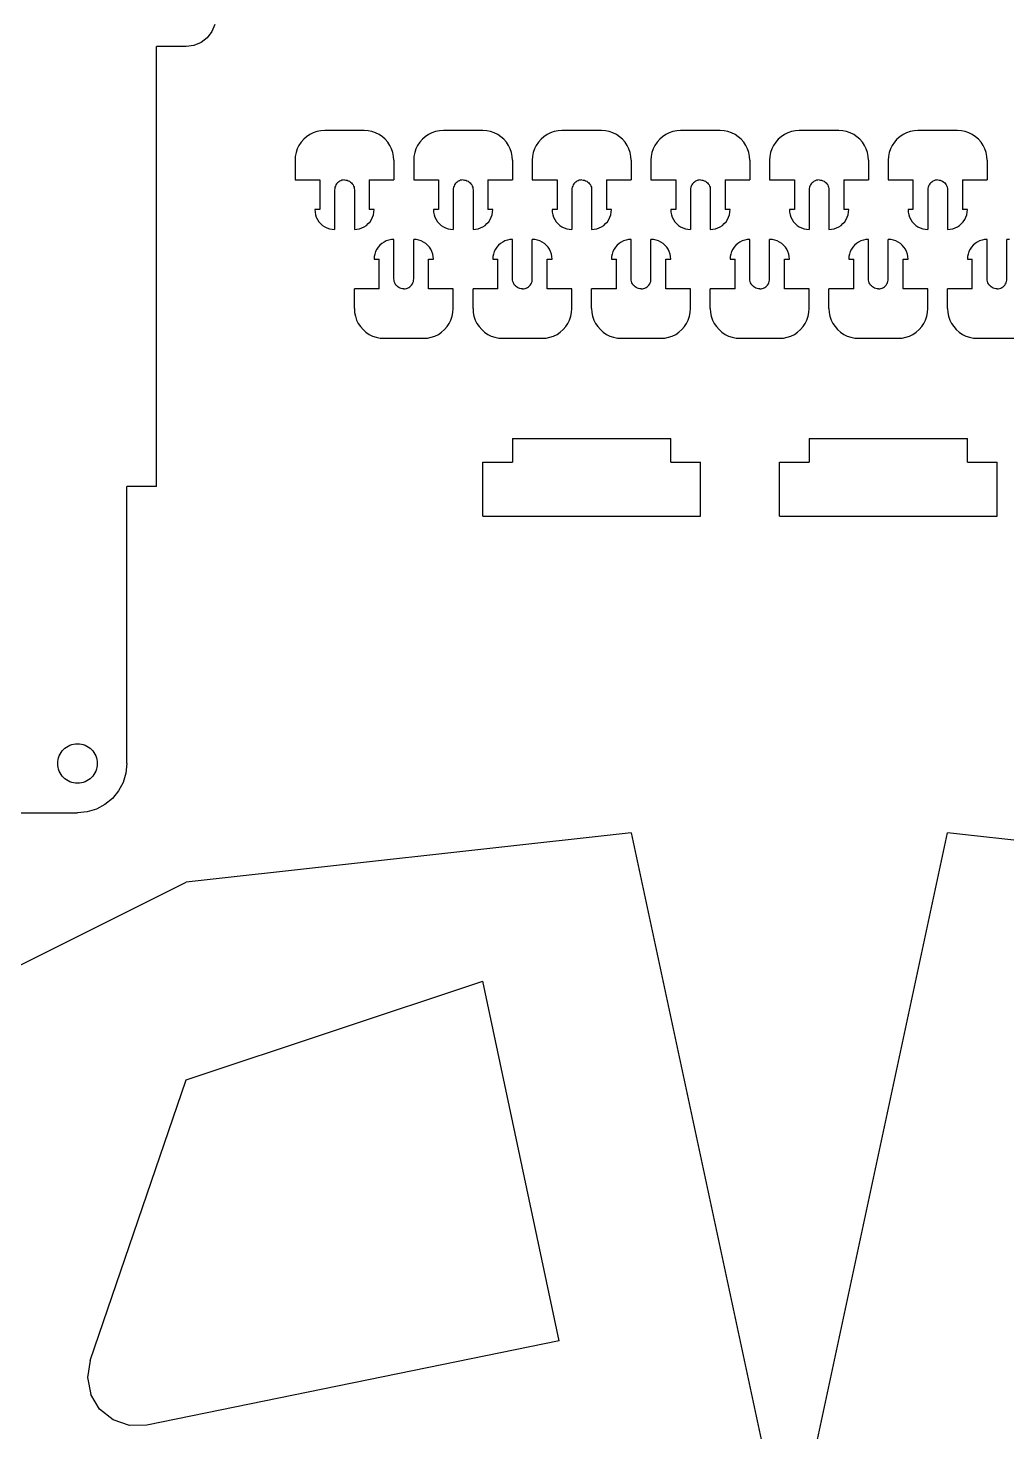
# Model space of a CAD drawing. Header units: metres. Extents: x -70 to 657, y -377 to 70.
# Drawn here: x 144 to 243, y -292.6 to -150.6 of the extents above; entities that cross this region are included whole.
import ezdxf

# ---------------------------------------------------------------- set-up
doc = ezdxf.new("R2010")
doc.units = ezdxf.units.M

msp = doc.modelspace()

# ---------------------------------------------------------------- linework, layer by layer
for p, q in [((162.9, -150.28), (162.6, -151)), ((162.12, -151.62), (161.5, -152.1)), ((162.6, -151), (162.12, -151.62)), ((160, -152.5), (157, -152.5)), ((157, -197), (157, -152.5)), ((160.78, -152.4), (160, -152.5)), ((161.5, -152.1), (160.78, -152.4)), ((172.17, -161.62), (171.88, -161.88)), ((172.5, -161.4), (172.17, -161.62)), ((172.85, -161.23), (172.5, -161.4)), ((173.22, -161.1), (172.85, -161.23)), ((173.61, -161.03), (173.22, -161.1)), ((174, -161), (173.61, -161.03)), ((178, -161), (174, -161)), ((178.39, -161.03), (178, -161)), ((178.78, -161.1), (178.39, -161.03)), ((179.15, -161.23), (178.78, -161.1)), ((179.5, -161.4), (179.15, -161.23)), ((179.83, -161.62), (179.5, -161.4)), ((180.12, -161.88), (179.83, -161.62)), ((184.17, -161.62), (183.88, -161.88)), ((184.5, -161.4), (184.17, -161.62)), ((184.85, -161.23), (184.5, -161.4)), ((185.22, -161.1), (184.85, -161.23)), ((185.61, -161.03), (185.22, -161.1)), ((186, -161), (185.61, -161.03)), ((190, -161), (186, -161)), ((190.39, -161.03), (190, -161)), ((190.78, -161.1), (190.39, -161.03)), ((191.15, -161.23), (190.78, -161.1)), ((191.5, -161.4), (191.15, -161.23)), ((191.83, -161.62), (191.5, -161.4)), ((192.12, -161.88), (191.83, -161.62)), ((196.17, -161.62), (195.88, -161.88)), ((196.5, -161.4), (196.17, -161.62)), ((196.85, -161.23), (196.5, -161.4)), ((197.22, -161.1), (196.85, -161.23)), ((197.61, -161.03), (197.22, -161.1)), ((198, -161), (197.61, -161.03)), ((202, -161), (198, -161)), ((202.39, -161.03), (202, -161)), ((202.78, -161.1), (202.39, -161.03)), ((203.15, -161.23), (202.78, -161.1)), ((203.5, -161.4), (203.15, -161.23)), ((203.83, -161.62), (203.5, -161.4)), ((204.12, -161.88), (203.83, -161.62)), ((208.17, -161.62), (207.88, -161.88)), ((208.5, -161.4), (208.17, -161.62)), ((208.85, -161.23), (208.5, -161.4)), ((209.22, -161.1), (208.85, -161.23)), ((209.61, -161.03), (209.22, -161.1)), ((210, -161), (209.61, -161.03)), ((214, -161), (210, -161)), ((214.39, -161.03), (214, -161)), ((214.78, -161.1), (214.39, -161.03)), ((215.15, -161.23), (214.78, -161.1)), ((215.5, -161.4), (215.15, -161.23)), ((215.83, -161.62), (215.5, -161.4)), ((216.12, -161.88), (215.83, -161.62)), ((220.17, -161.62), (219.88, -161.88)), ((220.5, -161.4), (220.17, -161.62)), ((220.85, -161.23), (220.5, -161.4)), ((221.22, -161.1), (220.85, -161.23)), ((221.61, -161.03), (221.22, -161.1)), ((222, -161), (221.61, -161.03)), ((226, -161), (222, -161)), ((226.39, -161.03), (226, -161)), ((226.78, -161.1), (226.39, -161.03)), ((227.15, -161.23), (226.78, -161.1)), ((227.5, -161.4), (227.15, -161.23)), ((227.83, -161.62), (227.5, -161.4)), ((228.12, -161.88), (227.83, -161.62)), ((232.17, -161.62), (231.88, -161.88)), ((232.5, -161.4), (232.17, -161.62)), ((232.85, -161.23), (232.5, -161.4)), ((233.22, -161.1), (232.85, -161.23)), ((233.61, -161.03), (233.22, -161.1)), ((234, -161), (233.61, -161.03)), ((238, -161), (234, -161)), ((238.39, -161.03), (238, -161)), ((238.78, -161.1), (238.39, -161.03)), ((239.15, -161.23), (238.78, -161.1)), ((239.5, -161.4), (239.15, -161.23)), ((239.83, -161.62), (239.5, -161.4)), ((240.12, -161.88), (239.83, -161.62)), ((171.1, -163.22), (171.03, -163.61)), ((171.23, -162.85), (171.1, -163.22)), ((171.4, -162.5), (171.23, -162.85)), ((171.62, -162.17), (171.4, -162.5)), ((171.88, -161.88), (171.62, -162.17)), ((180.38, -162.17), (180.12, -161.88)), ((180.6, -162.5), (180.38, -162.17)), ((180.77, -162.85), (180.6, -162.5)), ((180.9, -163.22), (180.77, -162.85)), ((180.97, -163.61), (180.9, -163.22)), ((183.1, -163.22), (183.03, -163.61)), ((183.23, -162.85), (183.1, -163.22)), ((183.4, -162.5), (183.23, -162.85)), ((183.62, -162.17), (183.4, -162.5)), ((183.88, -161.88), (183.62, -162.17)), ((192.38, -162.17), (192.12, -161.88)), ((192.6, -162.5), (192.38, -162.17)), ((192.77, -162.85), (192.6, -162.5)), ((192.9, -163.22), (192.77, -162.85)), ((192.97, -163.61), (192.9, -163.22)), ((195.1, -163.22), (195.03, -163.61)), ((195.23, -162.85), (195.1, -163.22)), ((195.4, -162.5), (195.23, -162.85)), ((195.62, -162.17), (195.4, -162.5)), ((195.88, -161.88), (195.62, -162.17)), ((204.38, -162.17), (204.12, -161.88)), ((204.6, -162.5), (204.38, -162.17)), ((204.77, -162.85), (204.6, -162.5)), ((204.9, -163.22), (204.77, -162.85)), ((204.97, -163.61), (204.9, -163.22)), ((207.1, -163.22), (207.03, -163.61)), ((207.23, -162.85), (207.1, -163.22)), ((207.4, -162.5), (207.23, -162.85)), ((207.62, -162.17), (207.4, -162.5)), ((207.88, -161.88), (207.62, -162.17)), ((216.38, -162.17), (216.12, -161.88)), ((216.6, -162.5), (216.38, -162.17)), ((216.77, -162.85), (216.6, -162.5)), ((216.9, -163.22), (216.77, -162.85)), ((216.97, -163.61), (216.9, -163.22)), ((219.1, -163.22), (219.03, -163.61)), ((219.23, -162.85), (219.1, -163.22)), ((219.4, -162.5), (219.23, -162.85)), ((219.62, -162.17), (219.4, -162.5)), ((219.88, -161.88), (219.62, -162.17)), ((228.38, -162.17), (228.12, -161.88)), ((228.6, -162.5), (228.38, -162.17)), ((228.77, -162.85), (228.6, -162.5)), ((228.9, -163.22), (228.77, -162.85)), ((228.97, -163.61), (228.9, -163.22)), ((231.1, -163.22), (231.03, -163.61)), ((231.23, -162.85), (231.1, -163.22)), ((231.4, -162.5), (231.23, -162.85)), ((231.62, -162.17), (231.4, -162.5)), ((231.88, -161.88), (231.62, -162.17)), ((240.38, -162.17), (240.12, -161.88)), ((240.6, -162.5), (240.38, -162.17)), ((240.77, -162.85), (240.6, -162.5)), ((240.9, -163.22), (240.77, -162.85)), ((240.97, -163.61), (240.9, -163.22)), ((171.03, -163.61), (171, -164)), ((171, -164), (171, -166)), ((181, -164), (180.97, -163.61)), ((181, -164), (181, -166)), ((183.03, -163.61), (183, -164)), ((183, -164), (183, -166)), ((193, -164), (192.97, -163.61)), ((193, -164), (193, -166)), ((195.03, -163.61), (195, -164)), ((195, -164), (195, -166)), ((205, -164), (204.97, -163.61)), ((205, -164), (205, -166)), ((207.03, -163.61), (207, -164)), ((207, -164), (207, -166)), ((217, -164), (216.97, -163.61)), ((217, -164), (217, -166)), ((219.03, -163.61), (219, -164)), ((219, -164), (219, -166)), ((229, -164), (228.97, -163.61)), ((229, -164), (229, -166)), ((231.03, -163.61), (231, -164)), ((231, -164), (231, -166)), ((241, -164), (240.97, -163.61)), ((241, -164), (241, -166)), ((171, -166), (173.5, -166)), ((173.5, -166), (173.5, -169)), ((175.62, -166.08), (175.5, -166.13)), ((175.74, -166.03), (175.62, -166.08)), ((175.87, -166.01), (175.74, -166.03)), ((176, -166), (175.87, -166.01)), ((176, -166), (176.13, -166.01)), ((176.13, -166.01), (176.26, -166.03)), ((176.26, -166.03), (176.38, -166.08)), ((176.38, -166.08), (176.5, -166.13)), ((178.5, -166), (181, -166)), ((178.5, -166), (178.5, -169)), ((183, -166), (185.5, -166)), ((185.5, -166), (185.5, -169)), ((187.62, -166.08), (187.5, -166.13)), ((187.74, -166.03), (187.62, -166.08)), ((187.87, -166.01), (187.74, -166.03)), ((188, -166), (187.87, -166.01)), ((188, -166), (188.13, -166.01)), ((188.13, -166.01), (188.26, -166.03)), ((188.26, -166.03), (188.38, -166.08)), ((188.38, -166.08), (188.5, -166.13)), ((190.5, -166), (193, -166)), ((190.5, -166), (190.5, -169)), ((195, -166), (197.5, -166)), ((197.5, -166), (197.5, -169)), ((199.62, -166.08), (199.5, -166.13)), ((199.74, -166.03), (199.62, -166.08)), ((199.87, -166.01), (199.74, -166.03)), ((200, -166), (199.87, -166.01)), ((200, -166), (200.13, -166.01)), ((200.13, -166.01), (200.26, -166.03)), ((200.26, -166.03), (200.38, -166.08)), ((200.38, -166.08), (200.5, -166.13)), ((202.5, -166), (205, -166)), ((202.5, -166), (202.5, -169)), ((207, -166), (209.5, -166)), ((209.5, -166), (209.5, -169)), ((211.62, -166.08), (211.5, -166.13)), ((211.74, -166.03), (211.62, -166.08)), ((211.87, -166.01), (211.74, -166.03)), ((212, -166), (211.87, -166.01)), ((212, -166), (212.13, -166.01)), ((212.13, -166.01), (212.26, -166.03)), ((212.26, -166.03), (212.38, -166.08)), ((212.38, -166.08), (212.5, -166.13)), ((214.5, -166), (217, -166)), ((214.5, -166), (214.5, -169)), ((219, -166), (221.5, -166)), ((221.5, -166), (221.5, -169)), ((223.62, -166.08), (223.5, -166.13)), ((223.74, -166.03), (223.62, -166.08)), ((223.87, -166.01), (223.74, -166.03)), ((224, -166), (223.87, -166.01)), ((224, -166), (224.13, -166.01)), ((224.13, -166.01), (224.26, -166.03)), ((224.26, -166.03), (224.38, -166.08)), ((224.38, -166.08), (224.5, -166.13)), ((226.5, -166), (229, -166)), ((226.5, -166), (226.5, -169)), ((231, -166), (233.5, -166)), ((233.5, -166), (233.5, -169)), ((235.62, -166.08), (235.5, -166.13)), ((235.74, -166.03), (235.62, -166.08)), ((235.87, -166.01), (235.74, -166.03)), ((236, -166), (235.87, -166.01)), ((236, -166), (236.13, -166.01)), ((236.13, -166.01), (236.26, -166.03)), ((236.26, -166.03), (236.38, -166.08)), ((236.38, -166.08), (236.5, -166.13)), ((238.5, -166), (241, -166)), ((238.5, -166), (238.5, -169)), ((175.01, -166.87), (175, -167)), ((175, -167), (175, -171)), ((175.03, -166.74), (175.01, -166.87)), ((175.08, -166.62), (175.03, -166.74)), ((175.13, -166.5), (175.08, -166.62)), ((175.21, -166.39), (175.13, -166.5)), ((175.29, -166.29), (175.21, -166.39)), ((175.39, -166.21), (175.29, -166.29)), ((175.5, -166.13), (175.39, -166.21)), ((176.5, -166.13), (176.61, -166.21)), ((176.61, -166.21), (176.71, -166.29)), ((176.71, -166.29), (176.79, -166.39)), ((176.79, -166.39), (176.87, -166.5)), ((176.87, -166.5), (176.92, -166.62)), ((176.92, -166.62), (176.97, -166.74)), ((176.97, -166.74), (176.99, -166.87)), ((176.99, -166.87), (177, -167)), ((177, -167), (177, -171)), ((187.01, -166.87), (187, -167)), ((187, -167), (187, -171)), ((187.03, -166.74), (187.01, -166.87)), ((187.08, -166.62), (187.03, -166.74)), ((187.13, -166.5), (187.08, -166.62)), ((187.21, -166.39), (187.13, -166.5)), ((187.29, -166.29), (187.21, -166.39)), ((187.39, -166.21), (187.29, -166.29)), ((187.5, -166.13), (187.39, -166.21)), ((188.5, -166.13), (188.61, -166.21)), ((188.61, -166.21), (188.71, -166.29)), ((188.71, -166.29), (188.79, -166.39)), ((188.79, -166.39), (188.87, -166.5)), ((188.87, -166.5), (188.92, -166.62)), ((188.92, -166.62), (188.97, -166.74)), ((188.97, -166.74), (188.99, -166.87)), ((188.99, -166.87), (189, -167)), ((189, -167), (189, -171)), ((199.01, -166.87), (199, -167)), ((199, -167), (199, -171)), ((199.03, -166.74), (199.01, -166.87)), ((199.08, -166.62), (199.03, -166.74)), ((199.13, -166.5), (199.08, -166.62)), ((199.21, -166.39), (199.13, -166.5)), ((199.29, -166.29), (199.21, -166.39)), ((199.39, -166.21), (199.29, -166.29)), ((199.5, -166.13), (199.39, -166.21)), ((200.5, -166.13), (200.61, -166.21)), ((200.61, -166.21), (200.71, -166.29)), ((200.71, -166.29), (200.79, -166.39)), ((200.79, -166.39), (200.87, -166.5)), ((200.87, -166.5), (200.92, -166.62)), ((200.92, -166.62), (200.97, -166.74)), ((200.97, -166.74), (200.99, -166.87)), ((200.99, -166.87), (201, -167)), ((201, -167), (201, -171)), ((211.01, -166.87), (211, -167)), ((211, -167), (211, -171)), ((211.03, -166.74), (211.01, -166.87)), ((211.08, -166.62), (211.03, -166.74)), ((211.13, -166.5), (211.08, -166.62)), ((211.21, -166.39), (211.13, -166.5)), ((211.29, -166.29), (211.21, -166.39)), ((211.39, -166.21), (211.29, -166.29)), ((211.5, -166.13), (211.39, -166.21)), ((212.5, -166.13), (212.61, -166.21)), ((212.61, -166.21), (212.71, -166.29)), ((212.71, -166.29), (212.79, -166.39)), ((212.79, -166.39), (212.87, -166.5)), ((212.87, -166.5), (212.92, -166.62)), ((212.92, -166.62), (212.97, -166.74)), ((212.97, -166.74), (212.99, -166.87)), ((212.99, -166.87), (213, -167)), ((213, -167), (213, -171)), ((223.01, -166.87), (223, -167)), ((223, -167), (223, -171)), ((223.03, -166.74), (223.01, -166.87)), ((223.08, -166.62), (223.03, -166.74)), ((223.13, -166.5), (223.08, -166.62)), ((223.21, -166.39), (223.13, -166.5)), ((223.29, -166.29), (223.21, -166.39)), ((223.39, -166.21), (223.29, -166.29)), ((223.5, -166.13), (223.39, -166.21)), ((224.5, -166.13), (224.61, -166.21)), ((224.61, -166.21), (224.71, -166.29)), ((224.71, -166.29), (224.79, -166.39)), ((224.79, -166.39), (224.87, -166.5)), ((224.87, -166.5), (224.92, -166.62)), ((224.92, -166.62), (224.97, -166.74)), ((224.97, -166.74), (224.99, -166.87)), ((224.99, -166.87), (225, -167)), ((225, -167), (225, -171)), ((235.01, -166.87), (235, -167)), ((235, -167), (235, -171)), ((235.03, -166.74), (235.01, -166.87)), ((235.08, -166.62), (235.03, -166.74)), ((235.13, -166.5), (235.08, -166.62)), ((235.21, -166.39), (235.13, -166.5)), ((235.29, -166.29), (235.21, -166.39)), ((235.39, -166.21), (235.29, -166.29)), ((235.5, -166.13), (235.39, -166.21)), ((236.5, -166.13), (236.61, -166.21)), ((236.61, -166.21), (236.71, -166.29)), ((236.71, -166.29), (236.79, -166.39)), ((236.79, -166.39), (236.87, -166.5)), ((236.87, -166.5), (236.92, -166.62)), ((236.92, -166.62), (236.97, -166.74)), ((236.97, -166.74), (236.99, -166.87)), ((236.99, -166.87), (237, -167)), ((237, -167), (237, -171)), ((173.5, -169), (173, -169)), ((173, -169), (173.02, -169.26)), ((173.02, -169.26), (173.07, -169.52)), ((173.07, -169.52), (173.15, -169.77)), ((173.15, -169.77), (173.27, -170)), ((173.27, -170), (173.41, -170.22)), ((173.41, -170.22), (173.59, -170.41)), ((178.41, -170.41), (178.59, -170.22)), ((179, -169), (178.5, -169)), ((178.59, -170.22), (178.73, -170)), ((178.73, -170), (178.85, -169.77)), ((178.85, -169.77), (178.93, -169.52)), ((178.93, -169.52), (178.98, -169.26)), ((178.98, -169.26), (179, -169)), ((185.5, -169), (185, -169)), ((185, -169), (185.02, -169.26)), ((185.02, -169.26), (185.07, -169.52)), ((185.07, -169.52), (185.15, -169.77)), ((185.15, -169.77), (185.27, -170)), ((185.27, -170), (185.41, -170.22)), ((185.41, -170.22), (185.59, -170.41)), ((190.41, -170.41), (190.59, -170.22)), ((191, -169), (190.5, -169)), ((190.59, -170.22), (190.73, -170)), ((190.73, -170), (190.85, -169.77)), ((190.85, -169.77), (190.93, -169.52)), ((190.93, -169.52), (190.98, -169.26)), ((190.98, -169.26), (191, -169)), ((197.5, -169), (197, -169)), ((197, -169), (197.02, -169.26)), ((197.02, -169.26), (197.07, -169.52)), ((197.07, -169.52), (197.15, -169.77)), ((197.15, -169.77), (197.27, -170)), ((197.27, -170), (197.41, -170.22)), ((197.41, -170.22), (197.59, -170.41)), ((202.41, -170.41), (202.59, -170.22)), ((203, -169), (202.5, -169)), ((202.59, -170.22), (202.73, -170)), ((202.73, -170), (202.85, -169.77)), ((202.85, -169.77), (202.93, -169.52)), ((202.93, -169.52), (202.98, -169.26)), ((202.98, -169.26), (203, -169)), ((209.5, -169), (209, -169)), ((209, -169), (209.02, -169.26)), ((209.02, -169.26), (209.07, -169.52)), ((209.07, -169.52), (209.15, -169.77)), ((209.15, -169.77), (209.27, -170)), ((209.27, -170), (209.41, -170.22)), ((209.41, -170.22), (209.59, -170.41)), ((214.41, -170.41), (214.59, -170.22)), ((215, -169), (214.5, -169)), ((214.59, -170.22), (214.73, -170)), ((214.73, -170), (214.85, -169.77)), ((214.85, -169.77), (214.93, -169.52)), ((214.93, -169.52), (214.98, -169.26)), ((214.98, -169.26), (215, -169)), ((221.5, -169), (221, -169)), ((221, -169), (221.02, -169.26)), ((221.02, -169.26), (221.07, -169.52)), ((221.07, -169.52), (221.15, -169.77)), ((221.15, -169.77), (221.27, -170)), ((221.27, -170), (221.41, -170.22)), ((221.41, -170.22), (221.59, -170.41)), ((226.41, -170.41), (226.59, -170.22)), ((227, -169), (226.5, -169)), ((226.59, -170.22), (226.73, -170)), ((226.73, -170), (226.85, -169.77)), ((226.85, -169.77), (226.93, -169.52)), ((226.93, -169.52), (226.98, -169.26)), ((226.98, -169.26), (227, -169)), ((233.5, -169), (233, -169)), ((233, -169), (233.02, -169.26)), ((233.02, -169.26), (233.07, -169.52)), ((233.07, -169.52), (233.15, -169.77)), ((233.15, -169.77), (233.27, -170)), ((233.27, -170), (233.41, -170.22)), ((233.41, -170.22), (233.59, -170.41)), ((238.41, -170.41), (238.59, -170.22)), ((239, -169), (238.5, -169)), ((238.59, -170.22), (238.73, -170)), ((238.73, -170), (238.85, -169.77)), ((238.85, -169.77), (238.93, -169.52)), ((238.93, -169.52), (238.98, -169.26)), ((238.98, -169.26), (239, -169)), ((173.59, -170.41), (173.78, -170.59)), ((173.78, -170.59), (174, -170.73)), ((174, -170.73), (174.23, -170.85)), ((174.23, -170.85), (174.48, -170.93)), ((174.48, -170.93), (174.74, -170.98)), ((174.74, -170.98), (175, -171)), ((177, -171), (177.26, -170.98)), ((177.26, -170.98), (177.52, -170.93)), ((177.52, -170.93), (177.77, -170.85)), ((177.77, -170.85), (178, -170.73)), ((178, -170.73), (178.22, -170.59)), ((178.22, -170.59), (178.41, -170.41)), ((185.59, -170.41), (185.78, -170.59)), ((185.78, -170.59), (186, -170.73)), ((186, -170.73), (186.23, -170.85)), ((186.23, -170.85), (186.48, -170.93)), ((186.48, -170.93), (186.74, -170.98)), ((186.74, -170.98), (187, -171)), ((189, -171), (189.26, -170.98)), ((189.26, -170.98), (189.52, -170.93)), ((189.52, -170.93), (189.77, -170.85)), ((189.77, -170.85), (190, -170.73)), ((190, -170.73), (190.22, -170.59)), ((190.22, -170.59), (190.41, -170.41)), ((197.59, -170.41), (197.78, -170.59)), ((197.78, -170.59), (198, -170.73)), ((198, -170.73), (198.23, -170.85)), ((198.23, -170.85), (198.48, -170.93)), ((198.48, -170.93), (198.74, -170.98)), ((198.74, -170.98), (199, -171)), ((201, -171), (201.26, -170.98)), ((201.26, -170.98), (201.52, -170.93)), ((201.52, -170.93), (201.77, -170.85)), ((201.77, -170.85), (202, -170.73)), ((202, -170.73), (202.22, -170.59)), ((202.22, -170.59), (202.41, -170.41)), ((209.59, -170.41), (209.78, -170.59)), ((209.78, -170.59), (210, -170.73)), ((210, -170.73), (210.23, -170.85)), ((210.23, -170.85), (210.48, -170.93)), ((210.48, -170.93), (210.74, -170.98)), ((210.74, -170.98), (211, -171)), ((213, -171), (213.26, -170.98)), ((213.26, -170.98), (213.52, -170.93)), ((213.52, -170.93), (213.77, -170.85)), ((213.77, -170.85), (214, -170.73)), ((214, -170.73), (214.22, -170.59)), ((214.22, -170.59), (214.41, -170.41)), ((221.59, -170.41), (221.78, -170.59)), ((221.78, -170.59), (222, -170.73)), ((222, -170.73), (222.23, -170.85)), ((222.23, -170.85), (222.48, -170.93)), ((222.48, -170.93), (222.74, -170.98)), ((222.74, -170.98), (223, -171)), ((225, -171), (225.26, -170.98)), ((225.26, -170.98), (225.52, -170.93)), ((225.52, -170.93), (225.77, -170.85)), ((225.77, -170.85), (226, -170.73)), ((226, -170.73), (226.22, -170.59)), ((226.22, -170.59), (226.41, -170.41)), ((233.59, -170.41), (233.78, -170.59)), ((233.78, -170.59), (234, -170.73)), ((234, -170.73), (234.23, -170.85)), ((234.23, -170.85), (234.48, -170.93)), ((234.48, -170.93), (234.74, -170.98)), ((234.74, -170.98), (235, -171)), ((237, -171), (237.26, -170.98)), ((237.26, -170.98), (237.52, -170.93)), ((237.52, -170.93), (237.77, -170.85)), ((237.77, -170.85), (238, -170.73)), ((238, -170.73), (238.22, -170.59)), ((238.22, -170.59), (238.41, -170.41)), ((179.27, -173.01), (179.15, -173.24)), ((179.41, -172.79), (179.27, -173.01)), ((179.59, -172.59), (179.41, -172.79)), ((179.78, -172.42), (179.59, -172.59)), ((180, -172.28), (179.78, -172.42)), ((180.23, -172.16), (180, -172.28)), ((180.48, -172.08), (180.23, -172.16)), ((180.74, -172.02), (180.48, -172.08)), ((181, -172.01), (180.74, -172.02)), ((181, -176.01), (181, -172.01)), ((183.26, -172.02), (183, -172.01)), ((183, -176.01), (183, -172.01)), ((183.52, -172.08), (183.26, -172.02)), ((183.77, -172.16), (183.52, -172.08)), ((184, -172.28), (183.77, -172.16)), ((184.22, -172.42), (184, -172.28)), ((184.41, -172.59), (184.22, -172.42)), ((184.59, -172.79), (184.41, -172.59)), ((184.73, -173.01), (184.59, -172.79)), ((184.85, -173.24), (184.73, -173.01)), ((191.27, -173.01), (191.15, -173.24)), ((191.41, -172.79), (191.27, -173.01)), ((191.59, -172.59), (191.41, -172.79)), ((191.78, -172.42), (191.59, -172.59)), ((192, -172.28), (191.78, -172.42)), ((192.23, -172.16), (192, -172.28)), ((192.48, -172.08), (192.23, -172.16)), ((192.74, -172.02), (192.48, -172.08)), ((193, -172.01), (192.74, -172.02)), ((193, -176.01), (193, -172.01)), ((195.26, -172.02), (195, -172.01)), ((195, -176.01), (195, -172.01)), ((195.52, -172.08), (195.26, -172.02)), ((195.77, -172.16), (195.52, -172.08)), ((196, -172.28), (195.77, -172.16)), ((196.22, -172.42), (196, -172.28)), ((196.41, -172.59), (196.22, -172.42)), ((196.59, -172.79), (196.41, -172.59)), ((196.73, -173.01), (196.59, -172.79)), ((196.85, -173.24), (196.73, -173.01)), ((203.27, -173.01), (203.15, -173.24)), ((203.41, -172.79), (203.27, -173.01)), ((203.59, -172.59), (203.41, -172.79)), ((203.78, -172.42), (203.59, -172.59)), ((204, -172.28), (203.78, -172.42)), ((204.23, -172.16), (204, -172.28)), ((204.48, -172.08), (204.23, -172.16)), ((204.74, -172.02), (204.48, -172.08)), ((205, -172.01), (204.74, -172.02)), ((205, -176.01), (205, -172.01)), ((207.26, -172.02), (207, -172.01)), ((207, -176.01), (207, -172.01)), ((207.52, -172.08), (207.26, -172.02)), ((207.77, -172.16), (207.52, -172.08)), ((208, -172.28), (207.77, -172.16)), ((208.22, -172.42), (208, -172.28)), ((208.41, -172.59), (208.22, -172.42)), ((208.59, -172.79), (208.41, -172.59)), ((208.73, -173.01), (208.59, -172.79)), ((208.85, -173.24), (208.73, -173.01)), ((215.27, -173.01), (215.15, -173.24)), ((215.41, -172.79), (215.27, -173.01)), ((215.59, -172.59), (215.41, -172.79)), ((215.78, -172.42), (215.59, -172.59)), ((216, -172.28), (215.78, -172.42)), ((216.23, -172.16), (216, -172.28)), ((216.48, -172.08), (216.23, -172.16)), ((216.74, -172.02), (216.48, -172.08)), ((217, -172.01), (216.74, -172.02)), ((217, -176.01), (217, -172.01)), ((219.26, -172.02), (219, -172.01)), ((219, -176.01), (219, -172.01)), ((219.52, -172.08), (219.26, -172.02)), ((219.77, -172.16), (219.52, -172.08)), ((220, -172.28), (219.77, -172.16)), ((220.22, -172.42), (220, -172.28)), ((220.41, -172.59), (220.22, -172.42)), ((220.59, -172.79), (220.41, -172.59)), ((220.73, -173.01), (220.59, -172.79)), ((220.85, -173.24), (220.73, -173.01)), ((227.27, -173.01), (227.15, -173.24)), ((227.41, -172.79), (227.27, -173.01)), ((227.59, -172.59), (227.41, -172.79)), ((227.78, -172.42), (227.59, -172.59)), ((228, -172.28), (227.78, -172.42)), ((228.23, -172.16), (228, -172.28)), ((228.48, -172.08), (228.23, -172.16)), ((228.74, -172.02), (228.48, -172.08)), ((229, -172.01), (228.74, -172.02)), ((229, -176.01), (229, -172.01)), ((231.26, -172.02), (231, -172.01)), ((231, -176.01), (231, -172.01)), ((231.52, -172.08), (231.26, -172.02)), ((231.77, -172.16), (231.52, -172.08)), ((232, -172.28), (231.77, -172.16)), ((232.22, -172.42), (232, -172.28)), ((232.41, -172.59), (232.22, -172.42)), ((232.59, -172.79), (232.41, -172.59)), ((232.73, -173.01), (232.59, -172.79)), ((232.85, -173.24), (232.73, -173.01)), ((239.27, -173.01), (239.15, -173.24)), ((239.41, -172.79), (239.27, -173.01)), ((239.59, -172.59), (239.41, -172.79)), ((239.78, -172.42), (239.59, -172.59)), ((240, -172.28), (239.78, -172.42)), ((240.23, -172.16), (240, -172.28)), ((240.48, -172.08), (240.23, -172.16)), ((240.74, -172.02), (240.48, -172.08)), ((241, -172.01), (240.74, -172.02)), ((241, -176.01), (241, -172.01)), ((243.26, -172.02), (243, -172.01)), ((243, -176.01), (243, -172.01)), ((179.02, -173.75), (179, -174.01)), ((179, -174.01), (179.5, -174.01)), ((179.07, -173.49), (179.02, -173.75)), ((179.15, -173.24), (179.07, -173.49)), ((179.5, -177.01), (179.5, -174.01)), ((184.5, -174.01), (185, -174.01)), ((184.5, -177.01), (184.5, -174.01)), ((184.93, -173.49), (184.85, -173.24)), ((184.98, -173.75), (184.93, -173.49)), ((185, -174.01), (184.98, -173.75)), ((191.02, -173.75), (191, -174.01)), ((191, -174.01), (191.5, -174.01)), ((191.07, -173.49), (191.02, -173.75)), ((191.15, -173.24), (191.07, -173.49)), ((191.5, -177.01), (191.5, -174.01)), ((196.5, -174.01), (197, -174.01)), ((196.5, -177.01), (196.5, -174.01)), ((196.93, -173.49), (196.85, -173.24)), ((196.98, -173.75), (196.93, -173.49)), ((197, -174.01), (196.98, -173.75)), ((203.02, -173.75), (203, -174.01)), ((203, -174.01), (203.5, -174.01)), ((203.07, -173.49), (203.02, -173.75)), ((203.15, -173.24), (203.07, -173.49)), ((203.5, -177.01), (203.5, -174.01)), ((208.5, -174.01), (209, -174.01)), ((208.5, -177.01), (208.5, -174.01)), ((208.93, -173.49), (208.85, -173.24)), ((208.98, -173.75), (208.93, -173.49)), ((209, -174.01), (208.98, -173.75)), ((215.02, -173.75), (215, -174.01)), ((215, -174.01), (215.5, -174.01)), ((215.07, -173.49), (215.02, -173.75)), ((215.15, -173.24), (215.07, -173.49)), ((215.5, -177.01), (215.5, -174.01)), ((220.5, -174.01), (221, -174.01)), ((220.5, -177.01), (220.5, -174.01)), ((220.93, -173.49), (220.85, -173.24)), ((220.98, -173.75), (220.93, -173.49)), ((221, -174.01), (220.98, -173.75)), ((227.02, -173.75), (227, -174.01)), ((227, -174.01), (227.5, -174.01)), ((227.07, -173.49), (227.02, -173.75)), ((227.15, -173.24), (227.07, -173.49)), ((227.5, -177.01), (227.5, -174.01)), ((232.5, -174.01), (233, -174.01)), ((232.5, -177.01), (232.5, -174.01)), ((232.93, -173.49), (232.85, -173.24)), ((232.98, -173.75), (232.93, -173.49)), ((233, -174.01), (232.98, -173.75)), ((239.02, -173.75), (239, -174.01)), ((239, -174.01), (239.5, -174.01)), ((239.07, -173.49), (239.02, -173.75)), ((239.15, -173.24), (239.07, -173.49)), ((239.5, -177.01), (239.5, -174.01)), ((181.01, -176.14), (181, -176.01)), ((182.99, -176.14), (183, -176.01)), ((193.01, -176.14), (193, -176.01)), ((194.99, -176.14), (195, -176.01)), ((205.01, -176.14), (205, -176.01)), ((206.99, -176.14), (207, -176.01)), ((217.01, -176.14), (217, -176.01)), ((218.99, -176.14), (219, -176.01)), ((229.01, -176.14), (229, -176.01)), ((230.99, -176.14), (231, -176.01)), ((241.01, -176.14), (241, -176.01)), ((242.99, -176.14), (243, -176.01)), ((179.5, -177.01), (177, -177.01)), ((177, -179.01), (177, -177.01)), ((181.03, -176.27), (181.01, -176.14)), ((181.08, -176.39), (181.03, -176.27)), ((181.13, -176.51), (181.08, -176.39)), ((181.21, -176.62), (181.13, -176.51)), ((181.29, -176.71), (181.21, -176.62)), ((181.39, -176.8), (181.29, -176.71)), ((181.5, -176.87), (181.39, -176.8)), ((181.62, -176.93), (181.5, -176.87)), ((181.74, -176.97), (181.62, -176.93)), ((181.87, -177), (181.74, -176.97)), ((182, -177.01), (181.87, -177)), ((182, -177.01), (182.13, -177)), ((182.13, -177), (182.26, -176.97)), ((182.26, -176.97), (182.38, -176.93)), ((182.38, -176.93), (182.5, -176.87)), ((182.5, -176.87), (182.61, -176.8)), ((182.61, -176.8), (182.71, -176.71)), ((182.71, -176.71), (182.79, -176.62)), ((182.79, -176.62), (182.87, -176.51)), ((182.87, -176.51), (182.92, -176.39)), ((182.92, -176.39), (182.97, -176.27)), ((182.97, -176.27), (182.99, -176.14)), ((187, -177.01), (184.5, -177.01)), ((187, -179.01), (187, -177.01)), ((191.5, -177.01), (189, -177.01)), ((189, -179.01), (189, -177.01)), ((193.03, -176.27), (193.01, -176.14)), ((193.08, -176.39), (193.03, -176.27)), ((193.13, -176.51), (193.08, -176.39)), ((193.21, -176.62), (193.13, -176.51)), ((193.29, -176.71), (193.21, -176.62)), ((193.39, -176.8), (193.29, -176.71)), ((193.5, -176.87), (193.39, -176.8)), ((193.62, -176.93), (193.5, -176.87)), ((193.74, -176.97), (193.62, -176.93)), ((193.87, -177), (193.74, -176.97)), ((194, -177.01), (193.87, -177)), ((194, -177.01), (194.13, -177)), ((194.13, -177), (194.26, -176.97)), ((194.26, -176.97), (194.38, -176.93)), ((194.38, -176.93), (194.5, -176.87)), ((194.5, -176.87), (194.61, -176.8)), ((194.61, -176.8), (194.71, -176.71)), ((194.71, -176.71), (194.79, -176.62)), ((194.79, -176.62), (194.87, -176.51)), ((194.87, -176.51), (194.92, -176.39)), ((194.92, -176.39), (194.97, -176.27)), ((194.97, -176.27), (194.99, -176.14)), ((199, -177.01), (196.5, -177.01)), ((199, -179.01), (199, -177.01)), ((203.5, -177.01), (201, -177.01)), ((201, -179.01), (201, -177.01)), ((205.03, -176.27), (205.01, -176.14)), ((205.08, -176.39), (205.03, -176.27)), ((205.13, -176.51), (205.08, -176.39)), ((205.21, -176.62), (205.13, -176.51)), ((205.29, -176.71), (205.21, -176.62)), ((205.39, -176.8), (205.29, -176.71)), ((205.5, -176.87), (205.39, -176.8)), ((205.62, -176.93), (205.5, -176.87)), ((205.74, -176.97), (205.62, -176.93)), ((205.87, -177), (205.74, -176.97)), ((206, -177.01), (205.87, -177)), ((206, -177.01), (206.13, -177)), ((206.13, -177), (206.26, -176.97)), ((206.26, -176.97), (206.38, -176.93)), ((206.38, -176.93), (206.5, -176.87)), ((206.5, -176.87), (206.61, -176.8)), ((206.61, -176.8), (206.71, -176.71)), ((206.71, -176.71), (206.79, -176.62)), ((206.79, -176.62), (206.87, -176.51)), ((206.87, -176.51), (206.92, -176.39)), ((206.92, -176.39), (206.97, -176.27)), ((206.97, -176.27), (206.99, -176.14)), ((211, -177.01), (208.5, -177.01)), ((211, -179.01), (211, -177.01)), ((215.5, -177.01), (213, -177.01)), ((213, -179.01), (213, -177.01)), ((217.03, -176.27), (217.01, -176.14)), ((217.08, -176.39), (217.03, -176.27)), ((217.13, -176.51), (217.08, -176.39)), ((217.21, -176.62), (217.13, -176.51)), ((217.29, -176.71), (217.21, -176.62)), ((217.39, -176.8), (217.29, -176.71)), ((217.5, -176.87), (217.39, -176.8)), ((217.62, -176.93), (217.5, -176.87)), ((217.74, -176.97), (217.62, -176.93)), ((217.87, -177), (217.74, -176.97)), ((218, -177.01), (217.87, -177)), ((218, -177.01), (218.13, -177)), ((218.13, -177), (218.26, -176.97)), ((218.26, -176.97), (218.38, -176.93)), ((218.38, -176.93), (218.5, -176.87)), ((218.5, -176.87), (218.61, -176.8)), ((218.61, -176.8), (218.71, -176.71)), ((218.71, -176.71), (218.79, -176.62)), ((218.79, -176.62), (218.87, -176.51)), ((218.87, -176.51), (218.92, -176.39)), ((218.92, -176.39), (218.97, -176.27)), ((218.97, -176.27), (218.99, -176.14)), ((223, -177.01), (220.5, -177.01)), ((223, -179.01), (223, -177.01)), ((227.5, -177.01), (225, -177.01)), ((225, -179.01), (225, -177.01)), ((229.03, -176.27), (229.01, -176.14)), ((229.08, -176.39), (229.03, -176.27)), ((229.13, -176.51), (229.08, -176.39)), ((229.21, -176.62), (229.13, -176.51)), ((229.29, -176.71), (229.21, -176.62)), ((229.39, -176.8), (229.29, -176.71)), ((229.5, -176.87), (229.39, -176.8)), ((229.62, -176.93), (229.5, -176.87)), ((229.74, -176.97), (229.62, -176.93)), ((229.87, -177), (229.74, -176.97)), ((230, -177.01), (229.87, -177)), ((230, -177.01), (230.13, -177)), ((230.13, -177), (230.26, -176.97)), ((230.26, -176.97), (230.38, -176.93)), ((230.38, -176.93), (230.5, -176.87)), ((230.5, -176.87), (230.61, -176.8)), ((230.61, -176.8), (230.71, -176.71)), ((230.71, -176.71), (230.79, -176.62)), ((230.79, -176.62), (230.87, -176.51)), ((230.87, -176.51), (230.92, -176.39)), ((230.92, -176.39), (230.97, -176.27)), ((230.97, -176.27), (230.99, -176.14)), ((235, -177.01), (232.5, -177.01)), ((235, -179.01), (235, -177.01)), ((239.5, -177.01), (237, -177.01)), ((237, -179.01), (237, -177.01)), ((241.03, -176.27), (241.01, -176.14)), ((241.08, -176.39), (241.03, -176.27)), ((241.13, -176.51), (241.08, -176.39)), ((241.21, -176.62), (241.13, -176.51)), ((241.29, -176.71), (241.21, -176.62)), ((241.39, -176.8), (241.29, -176.71)), ((241.5, -176.87), (241.39, -176.8)), ((241.62, -176.93), (241.5, -176.87)), ((241.74, -176.97), (241.62, -176.93)), ((241.87, -177), (241.74, -176.97)), ((242, -177.01), (241.87, -177)), ((242, -177.01), (242.13, -177)), ((242.13, -177), (242.26, -176.97)), ((242.26, -176.97), (242.38, -176.93)), ((242.38, -176.93), (242.5, -176.87)), ((242.5, -176.87), (242.61, -176.8)), ((242.61, -176.8), (242.71, -176.71)), ((242.71, -176.71), (242.79, -176.62)), ((242.79, -176.62), (242.87, -176.51)), ((242.87, -176.51), (242.92, -176.39)), ((242.92, -176.39), (242.97, -176.27)), ((242.97, -176.27), (242.99, -176.14)), ((177, -179.01), (177.03, -179.4)), ((177.03, -179.4), (177.1, -179.78)), ((177.1, -179.78), (177.23, -180.16)), ((177.23, -180.16), (177.4, -180.51)), ((186.6, -180.51), (186.77, -180.16)), ((186.77, -180.16), (186.9, -179.78)), ((186.9, -179.78), (186.97, -179.4)), ((186.97, -179.4), (187, -179.01)), ((189, -179.01), (189.03, -179.4)), ((189.03, -179.4), (189.1, -179.78)), ((189.1, -179.78), (189.23, -180.16)), ((189.23, -180.16), (189.4, -180.51)), ((198.6, -180.51), (198.77, -180.16)), ((198.77, -180.16), (198.9, -179.78)), ((198.9, -179.78), (198.97, -179.4)), ((198.97, -179.4), (199, -179.01)), ((201, -179.01), (201.03, -179.4)), ((201.03, -179.4), (201.1, -179.78)), ((201.1, -179.78), (201.23, -180.16)), ((201.23, -180.16), (201.4, -180.51)), ((210.6, -180.51), (210.77, -180.16)), ((210.77, -180.16), (210.9, -179.78)), ((210.9, -179.78), (210.97, -179.4)), ((210.97, -179.4), (211, -179.01)), ((213, -179.01), (213.03, -179.4)), ((213.03, -179.4), (213.1, -179.78)), ((213.1, -179.78), (213.23, -180.16)), ((213.23, -180.16), (213.4, -180.51)), ((222.6, -180.51), (222.77, -180.16)), ((222.77, -180.16), (222.9, -179.78)), ((222.9, -179.78), (222.97, -179.4)), ((222.97, -179.4), (223, -179.01)), ((225, -179.01), (225.03, -179.4)), ((225.03, -179.4), (225.1, -179.78)), ((225.1, -179.78), (225.23, -180.16)), ((225.23, -180.16), (225.4, -180.51)), ((234.6, -180.51), (234.77, -180.16)), ((234.77, -180.16), (234.9, -179.78)), ((234.9, -179.78), (234.97, -179.4)), ((234.97, -179.4), (235, -179.01)), ((237, -179.01), (237.03, -179.4)), ((237.03, -179.4), (237.1, -179.78)), ((237.1, -179.78), (237.23, -180.16)), ((237.23, -180.16), (237.4, -180.51)), ((177.4, -180.51), (177.62, -180.83)), ((177.62, -180.83), (177.88, -181.13)), ((177.88, -181.13), (178.17, -181.39)), ((178.17, -181.39), (178.5, -181.61)), ((178.5, -181.61), (178.85, -181.78)), ((185.15, -181.78), (185.5, -181.61)), ((185.5, -181.61), (185.83, -181.39)), ((185.83, -181.39), (186.12, -181.13)), ((186.12, -181.13), (186.38, -180.83)), ((186.38, -180.83), (186.6, -180.51)), ((189.4, -180.51), (189.62, -180.83)), ((189.62, -180.83), (189.88, -181.13)), ((189.88, -181.13), (190.17, -181.39)), ((190.17, -181.39), (190.5, -181.61)), ((190.5, -181.61), (190.85, -181.78)), ((197.15, -181.78), (197.5, -181.61)), ((197.5, -181.61), (197.83, -181.39)), ((197.83, -181.39), (198.12, -181.13)), ((198.12, -181.13), (198.38, -180.83)), ((198.38, -180.83), (198.6, -180.51)), ((201.4, -180.51), (201.62, -180.83)), ((201.62, -180.83), (201.88, -181.13)), ((201.88, -181.13), (202.17, -181.39)), ((202.17, -181.39), (202.5, -181.61)), ((202.5, -181.61), (202.85, -181.78)), ((209.15, -181.78), (209.5, -181.61)), ((209.5, -181.61), (209.83, -181.39)), ((209.83, -181.39), (210.12, -181.13)), ((210.12, -181.13), (210.38, -180.83)), ((210.38, -180.83), (210.6, -180.51)), ((213.4, -180.51), (213.62, -180.83)), ((213.62, -180.83), (213.88, -181.13)), ((213.88, -181.13), (214.17, -181.39)), ((214.17, -181.39), (214.5, -181.61)), ((214.5, -181.61), (214.85, -181.78)), ((221.15, -181.78), (221.5, -181.61)), ((221.5, -181.61), (221.83, -181.39)), ((221.83, -181.39), (222.12, -181.13)), ((222.12, -181.13), (222.38, -180.83)), ((222.38, -180.83), (222.6, -180.51)), ((225.4, -180.51), (225.62, -180.83)), ((225.62, -180.83), (225.88, -181.13)), ((225.88, -181.13), (226.17, -181.39)), ((226.17, -181.39), (226.5, -181.61)), ((226.5, -181.61), (226.85, -181.78)), ((233.15, -181.78), (233.5, -181.61)), ((233.5, -181.61), (233.83, -181.39)), ((233.83, -181.39), (234.12, -181.13)), ((234.12, -181.13), (234.38, -180.83)), ((234.38, -180.83), (234.6, -180.51)), ((237.4, -180.51), (237.62, -180.83)), ((237.62, -180.83), (237.88, -181.13)), ((237.88, -181.13), (238.17, -181.39)), ((238.17, -181.39), (238.5, -181.61)), ((238.5, -181.61), (238.85, -181.78)), ((178.85, -181.78), (179.22, -181.9)), ((179.22, -181.9), (179.61, -181.98)), ((179.61, -181.98), (180, -182.01)), ((180, -182.01), (184, -182.01)), ((184, -182.01), (184.39, -181.98)), ((184.39, -181.98), (184.78, -181.9)), ((184.78, -181.9), (185.15, -181.78)), ((190.85, -181.78), (191.22, -181.9)), ((191.22, -181.9), (191.61, -181.98)), ((191.61, -181.98), (192, -182.01)), ((192, -182.01), (196, -182.01)), ((196, -182.01), (196.39, -181.98)), ((196.39, -181.98), (196.78, -181.9)), ((196.78, -181.9), (197.15, -181.78)), ((202.85, -181.78), (203.22, -181.9)), ((203.22, -181.9), (203.61, -181.98)), ((203.61, -181.98), (204, -182.01)), ((204, -182.01), (208, -182.01)), ((208, -182.01), (208.39, -181.98)), ((208.39, -181.98), (208.78, -181.9)), ((208.78, -181.9), (209.15, -181.78)), ((214.85, -181.78), (215.22, -181.9)), ((215.22, -181.9), (215.61, -181.98)), ((215.61, -181.98), (216, -182.01)), ((216, -182.01), (220, -182.01)), ((220, -182.01), (220.39, -181.98)), ((220.39, -181.98), (220.78, -181.9)), ((220.78, -181.9), (221.15, -181.78)), ((226.85, -181.78), (227.22, -181.9)), ((227.22, -181.9), (227.61, -181.98)), ((227.61, -181.98), (228, -182.01)), ((228, -182.01), (232, -182.01)), ((232, -182.01), (232.39, -181.98)), ((232.39, -181.98), (232.78, -181.9)), ((232.78, -181.9), (233.15, -181.78)), ((238.85, -181.78), (239.22, -181.9)), ((239.22, -181.9), (239.61, -181.98)), ((239.61, -181.98), (240, -182.01)), ((240, -182.01), (244, -182.01)), ((193, -192.13), (193, -194.53)), ((193, -192.13), (209, -192.13)), ((209, -194.53), (209, -192.13)), ((223, -192.13), (223, -194.53)), ((223, -192.13), (239, -192.13)), ((239, -194.53), (239, -192.13)), ((190, -200), (190, -194.53)), ((190, -194.53), (193, -194.53)), ((209, -194.53), (212, -194.53)), ((212, -200), (212, -194.53)), ((220, -200), (220, -194.53)), ((220, -194.53), (223, -194.53)), ((239, -194.53), (242, -194.53)), ((242, -200), (242, -194.53)), ((157, -197), (154, -197)), ((154, -225), (154, -197)), ((190, -200), (212, -200)), ((220, -200), (242, -200)), ((147.09, -224.42), (147.15, -224.23)), ((147.15, -224.23), (147.24, -224.06)), ((147.24, -224.06), (147.34, -223.89)), ((147.34, -223.89), (147.45, -223.73)), ((147.45, -223.73), (147.59, -223.59)), ((147.59, -223.59), (147.73, -223.45)), ((147.73, -223.45), (147.89, -223.34)), ((147.89, -223.34), (148.06, -223.24)), ((148.06, -223.24), (148.23, -223.15)), ((148.23, -223.15), (148.42, -223.09)), ((148.42, -223.09), (148.61, -223.04)), ((148.61, -223.04), (148.8, -223.01)), ((148.8, -223.01), (149, -223)), ((149, -223), (149.2, -223.01)), ((149.2, -223.01), (149.39, -223.04)), ((149.39, -223.04), (149.58, -223.09)), ((149.58, -223.09), (149.77, -223.15)), ((149.77, -223.15), (149.94, -223.24)), ((149.94, -223.24), (150.11, -223.34)), ((150.11, -223.34), (150.27, -223.45)), ((150.27, -223.45), (150.41, -223.59)), ((150.41, -223.59), (150.55, -223.73)), ((150.55, -223.73), (150.66, -223.89)), ((150.66, -223.89), (150.76, -224.06)), ((150.76, -224.06), (150.85, -224.23)), ((150.85, -224.23), (150.91, -224.42)), ((147, -225), (147.01, -224.8)), ((147.01, -225.2), (147, -225)), ((147.01, -224.8), (147.04, -224.61)), ((147.04, -225.39), (147.01, -225.2)), ((147.04, -224.61), (147.09, -224.42)), ((147.09, -225.58), (147.04, -225.39)), ((147.15, -225.77), (147.09, -225.58)), ((150.91, -225.58), (150.85, -225.77)), ((150.91, -224.42), (150.96, -224.61)), ((150.96, -225.39), (150.91, -225.58)), ((150.96, -224.61), (150.99, -224.8)), ((150.99, -225.2), (150.96, -225.39)), ((150.99, -224.8), (151, -225)), ((151, -225), (150.99, -225.2)), ((154, -225), (153.9, -225.98)), ((147.24, -225.94), (147.15, -225.77)), ((147.34, -226.11), (147.24, -225.94)), ((147.45, -226.27), (147.34, -226.11)), ((147.59, -226.41), (147.45, -226.27)), ((147.73, -226.55), (147.59, -226.41)), ((147.89, -226.66), (147.73, -226.55)), ((148.06, -226.76), (147.89, -226.66)), ((148.23, -226.85), (148.06, -226.76)), ((148.42, -226.91), (148.23, -226.85)), ((148.61, -226.96), (148.42, -226.91)), ((148.8, -226.99), (148.61, -226.96)), ((149, -227), (148.8, -226.99)), ((149.2, -226.99), (149, -227)), ((149.39, -226.96), (149.2, -226.99)), ((149.58, -226.91), (149.39, -226.96)), ((149.77, -226.85), (149.58, -226.91)), ((149.94, -226.76), (149.77, -226.85)), ((150.11, -226.66), (149.94, -226.76)), ((150.27, -226.55), (150.11, -226.66)), ((150.41, -226.41), (150.27, -226.55)), ((150.55, -226.27), (150.41, -226.41)), ((150.66, -226.11), (150.55, -226.27)), ((150.76, -225.94), (150.66, -226.11)), ((150.85, -225.77), (150.76, -225.94)), ((153.62, -226.91), (153.16, -227.78)), ((153.9, -225.98), (153.62, -226.91)), ((152.54, -228.54), (151.78, -229.16)), ((153.16, -227.78), (152.54, -228.54)), ((149.98, -229.9), (149, -230)), ((150.91, -229.62), (149.98, -229.9)), ((151.78, -229.16), (150.91, -229.62)), ((61, -230), (149, -230)), ((205, -232), (160, -237)), ((205, -232), (220, -302)), ((222, -302), (237, -232)), ((282, -237), (237, -232)), ((110, -262), (160, -237)), ((160, -257), (190, -247)), ((197.73, -283.38), (190, -247)), ((150.27, -285.38), (160, -257)), ((197.73, -283.38), (156, -291.9)), ((150.27, -285.38), (150, -287.1)), ((150, -287.1), (150.34, -288.81)), ((151.24, -290.3), (150.34, -288.81)), ((152.6, -291.39), (151.24, -290.3)), ((154.26, -291.94), (152.6, -291.39)), ((156, -291.9), (154.26, -291.94))]:
    msp.add_line(p, q)

doc.saveas('drawing.dxf')
